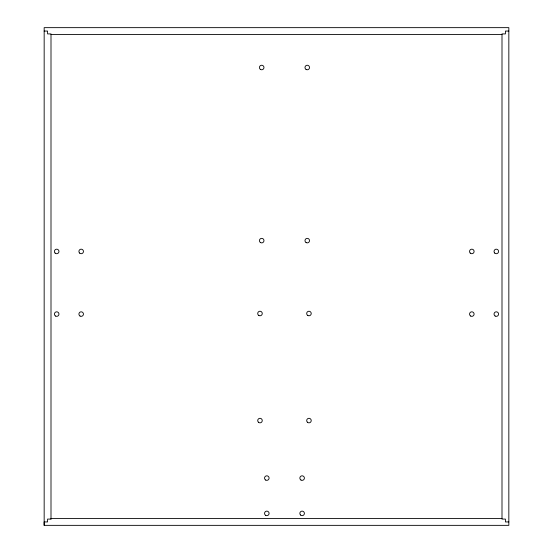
<?xml version="1.0" encoding="UTF-8"?>
<svg xmlns="http://www.w3.org/2000/svg" width="553" height="553" viewBox="0 0 553 553"><rect width="100%" height="100%" fill="white"/><g stroke="black" fill="none" stroke-linecap="round" stroke-linejoin="round"><path stroke-width="0.83" d="M44.164 525.35L44.164 27.65L508.836 27.65L508.836 525.35L44.164 525.35L44.164 521.935L47.579 521.935L47.579 519.087L51 519.087L51 33.913L47.579 33.913L47.579 31.065L44.164 31.065M508.836 31.065L505.421 31.065L505.421 33.913L502 33.913L502 519.087L505.421 519.087L505.421 521.935L508.836 521.935M51 34.486L502 34.486M502 518.514L51 518.514L51 519.087M55.556 316.053A2.281 2.281 0 0 0 58.971 314.083A2.281 2.281 0 0 0 55.556 312.113A2.281 2.281 0 0 0 55.556 316.053M55.079 253.053A2.281 2.281 0 0 0 58.895 252.037A2.281 2.281 0 0 0 56.102 249.244A2.281 2.281 0 0 0 55.079 253.053M79.57 253.053A2.281 2.281 0 0 0 83.379 252.037A2.281 2.281 0 0 0 80.586 249.244A2.281 2.281 0 0 0 79.57 253.053M80.04 316.053A2.281 2.281 0 0 0 83.455 314.083A2.281 2.281 0 0 0 80.04 312.113A2.281 2.281 0 0 0 80.04 316.053M265.682 480.059A2.281 2.281 0 0 0 269.097 478.082A2.281 2.281 0 0 0 265.682 476.112A2.281 2.281 0 0 0 265.682 480.059M265.682 515.361A2.281 2.281 0 0 0 269.097 513.391A2.281 2.281 0 0 0 265.682 511.421A2.281 2.281 0 0 0 265.682 515.361M300.514 515.002A2.281 2.281 0 0 0 304.323 513.979A2.281 2.281 0 0 0 301.537 511.193A2.281 2.281 0 0 0 300.514 515.002M300.984 480.059A2.281 2.281 0 0 0 304.406 478.082A2.281 2.281 0 0 0 300.984 476.112A2.281 2.281 0 0 0 300.984 480.059M307.35 422.181A2.281 2.281 0 0 0 311.159 421.158A2.281 2.281 0 0 0 308.367 418.372A2.281 2.281 0 0 0 307.35 422.181M258.375 422.181A2.281 2.281 0 0 0 262.184 421.158A2.281 2.281 0 0 0 259.398 418.372A2.281 2.281 0 0 0 258.375 422.181M258.845 315.486A2.281 2.281 0 0 0 262.267 313.516A2.281 2.281 0 0 0 258.845 311.539A2.281 2.281 0 0 0 258.845 315.486M307.821 315.486A2.281 2.281 0 0 0 311.235 313.516A2.281 2.281 0 0 0 307.821 311.539A2.281 2.281 0 0 0 307.821 315.486M260.553 69.484A2.281 2.281 0 0 0 263.975 67.514A2.281 2.281 0 0 0 260.553 65.537A2.281 2.281 0 0 0 260.553 69.484M306.113 69.484A2.281 2.281 0 0 0 309.528 67.514A2.281 2.281 0 0 0 306.113 65.537A2.281 2.281 0 0 0 306.113 69.484M306.113 242.594A2.281 2.281 0 0 0 309.528 240.624A2.281 2.281 0 0 0 306.113 238.654A2.281 2.281 0 0 0 306.113 242.594M260.553 242.594A2.281 2.281 0 0 0 263.975 240.624A2.281 2.281 0 0 0 260.553 238.654A2.281 2.281 0 0 0 260.553 242.594M470.209 253.053A2.281 2.281 0 0 0 474.025 252.037A2.281 2.281 0 0 0 471.232 249.244A2.281 2.281 0 0 0 470.209 253.053M494.7 253.053A2.281 2.281 0 0 0 498.509 252.037A2.281 2.281 0 0 0 495.716 249.244A2.281 2.281 0 0 0 494.7 253.053M495.17 316.053A2.281 2.281 0 0 0 498.585 314.083A2.281 2.281 0 0 0 495.17 312.113A2.281 2.281 0 0 0 495.17 316.053M470.686 316.053A2.281 2.281 0 0 0 474.101 314.083A2.281 2.281 0 0 0 470.686 312.113A2.281 2.281 0 0 0 470.686 316.053"/></g></svg>
